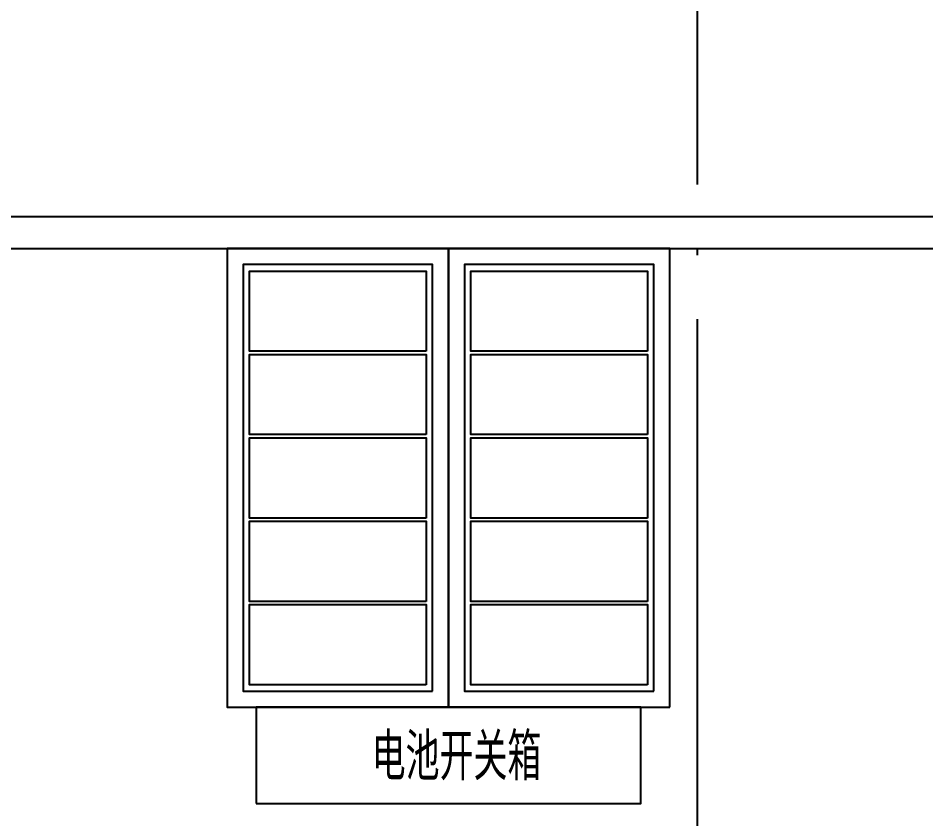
# Model space of a CAD drawing. Extents: x 758840 to 1108724, y -102573 to 143521.
# Drawn here: x 854416 to 857246, y 75660 to 78156 of the extents above; entities that cross this region are included whole.
import ezdxf

# ---------------------------------------------------------------- set-up
doc = ezdxf.new("R2010")
doc.units = 0
doc.header["$LTSCALE"] = 1000
doc.header["$MEASUREMENT"] = 0
doc.linetypes.add('DOTE', pattern=[2.42, 2, -0.2, 0.02, -0.2])
for name, color, linetype in [('02电气-设备', 255, 'Continuous'), ('DOTE', 8, 'DOTE'), ('DUCT-新风管立管', 7, 'Continuous'), ('WALL-MOVE', 6, 'Continuous')]:
    doc.layers.add(name, color=color, linetype=linetype)
doc.styles.get("Standard").update_dxf_attribs({"font": 'gbenor.shx', "bigfont": 'gbcbig.shx'})

# ---------------------------------------------------------------- blocks, each defined once
blk = doc.blocks.new('*U390')
at = {"layer": 'DUCT-新风管立管', "color": 5, "ltscale": 5}
blk.add_lwpolyline([(-125, 275), (-125, -275), (125, -275), (125, 275)], close=True, dxfattribs=at)
blk = doc.blocks.new('*U391')
at = {"layer": '02电气-设备', "color": 0, "linetype": 'ByBlock', "lineweight": -2, "transparency": 16777216}
for p in [(0, 0), (260, 0), (520, 0), (780, 0), (1040, 0)]:
    blk.add_blockref('*U390', p, dxfattribs=at)
blk = doc.blocks.new('*U445')
at = {"layer": 'DUCT-新风管立管', "color": 5, "ltscale": 5}
blk.add_lwpolyline([(-125, 275), (-125, -275), (125, -275), (125, 275)], close=True, dxfattribs=at)
blk = doc.blocks.new('*U446')
at = {"layer": '02电气-设备', "color": 0, "linetype": 'ByBlock', "lineweight": -2, "transparency": 16777216}
for p in [(0, 0), (260, 0), (520, 0), (780, 0), (1040, 0)]:
    blk.add_blockref('*U445', p, dxfattribs=at)

msp = doc.modelspace()

# ---------------------------------------------------------------- linework, layer by layer
at = {"layer": '02电气-设备', "color": 3, "ltscale": 5}
for points in [[(855757.98, 76007.52), (855757.98, 77437.52), (855067.98, 77437.52), (855067.98, 76007.52)], [(856447.98, 76007.52), (856447.98, 77437.52), (855757.98, 77437.52), (855757.98, 76007.52)], [(855707.98, 76057.52), (855707.98, 77387.52), (855117.98, 77387.52), (855117.98, 76057.52)], [(856397.98, 76057.52), (856397.98, 77387.52), (855807.98, 77387.52), (855807.98, 76057.52)]]:
    msp.add_lwpolyline(points, close=True, dxfattribs=at)
at = {"layer": '02电气-设备', "color": 5, "ltscale": 5}
msp.add_lwpolyline([(855157.98, 75707.52), (856357.98, 75707.52), (856357.98, 76007.52), (855157.98, 76007.52)], close=True, dxfattribs=at)
at = {"layer": 'DOTE'}
msp.add_line((856533.02, 103837.52), (856533.02, 34437.52), dxfattribs=at)
at = {"layer": 'WALL-MOVE', "color": 2}
for p, q in [((850337.98, 77537.52), (874263.02, 77537.52)), ((850412.98, 77437.52), (874188.02, 77437.52))]:
    msp.add_line(p, q, dxfattribs=at)

# ---------------------------------------------------------------- block references
at = {"layer": '02电气-设备', "color": 3, "xscale": -1, "rotation": 270}
for name, p in [('*U391', (855412.98, 76202.52)), ('*U446', (856102.98, 76202.52))]:
    msp.add_blockref(name, p, dxfattribs=at)

# ---------------------------------------------------------------- texts
at = {"layer": '02电气-设备', "color": 3, "ltscale": 5}
msp.add_text('电池开关箱', height=147, dxfattribs=at).set_placement((855518.26, 75779.88))

doc.saveas('drawing.dxf')
